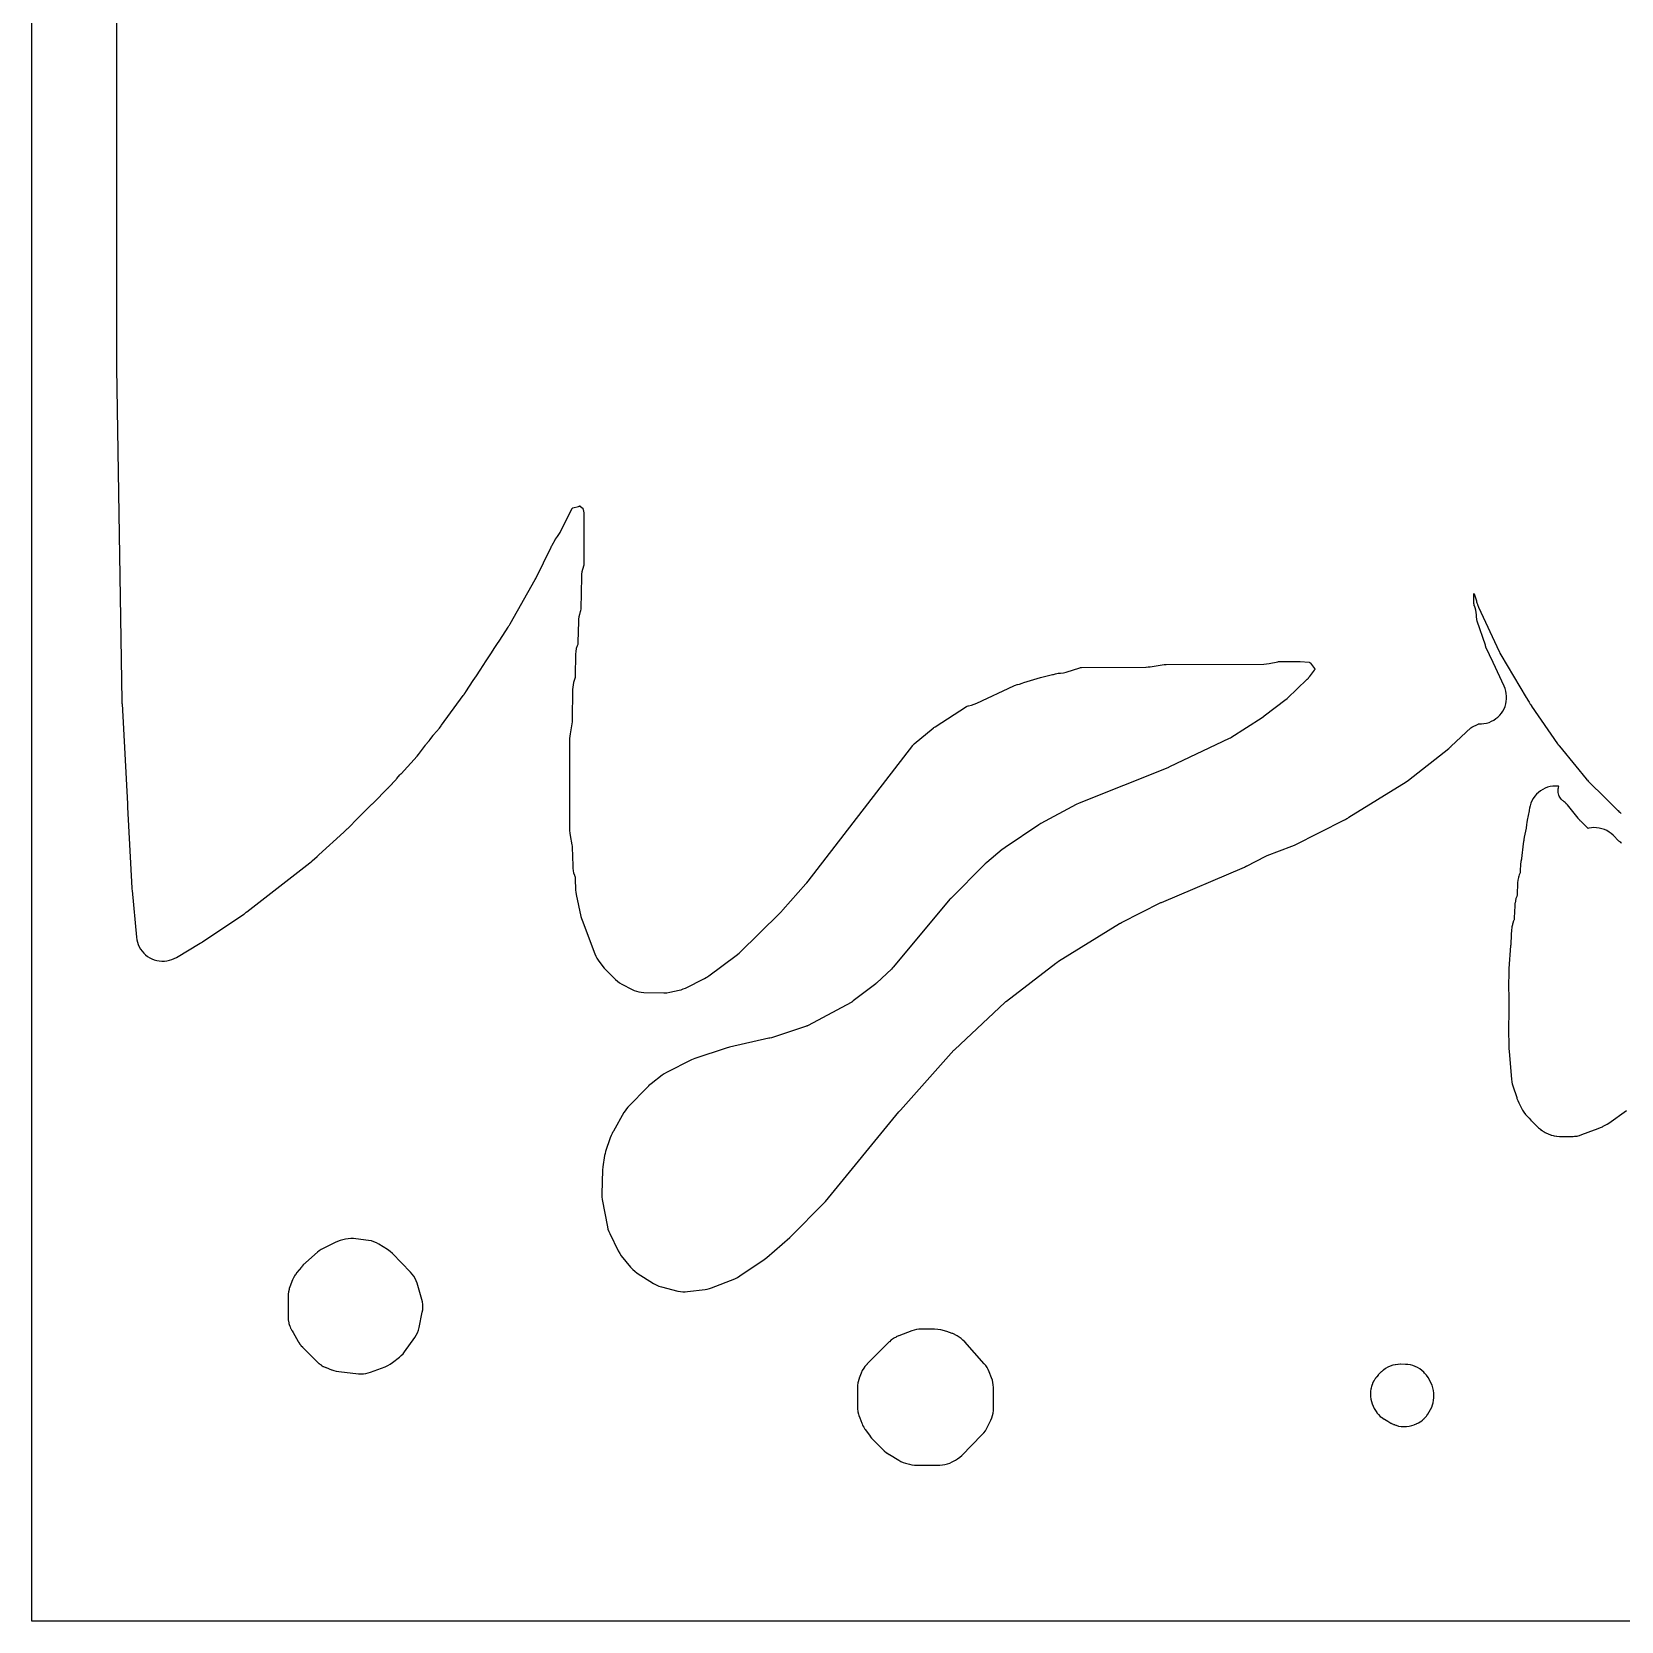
# Model space of a CAD drawing. Header units: millimetres. Extents: x 0 to 300, y 0 to 300.
# Drawn here: x 0 to 150, y 0 to 150 of the extents above; entities that cross this region are included whole.
import ezdxf

# ---------------------------------------------------------------- set-up
doc = ezdxf.new("R2010")
doc.units = ezdxf.units.MM
doc.layers.add('CUT', color=7, linetype='CONTINUOUS')

msp = doc.modelspace()

# ---------------------------------------------------------------- linework, layer by layer
at = {"layer": 'CUT'}
for points in [[(299.96, 299.94), (299.96, 0.06), (299.96, 0.05), (299.96, 0.02), (299.96, 0.01), (299.95, 0), (299.94, 0), (299.91, 0), (299.9, 0), (0.06, 0), (0.05, 0), (0.02, 0), (0.01, 0), (0.01, 0.01), (0, 0.01), (0, 0.02), (0, 0.05), (0, 0.06), (0, 299.94)], [(8, 168.25), (8, 118.33), (8, 118.29), (8.5, 86.82), (8.51, 86.61), (8.52, 86.57), (9.03, 77.13), (9.03, 77.08), (9.03, 77.03), (9.03, 76.9), (9.03, 76.83), (9.45, 69.18), (9.45, 69.1), (9.46, 68.95), (9.87, 64.56), (9.9, 64.32), (9.96, 64.09), (10.04, 63.86), (10.14, 63.64), (10.26, 63.43), (10.4, 63.24), (10.56, 63.06), (10.73, 62.89), (10.92, 62.74), (11.13, 62.62), (11.34, 62.51), (11.56, 62.42), (11.79, 62.35), (12.03, 62.31), (12.27, 62.29), (12.51, 62.29), (12.75, 62.32), (12.98, 62.37), (13.21, 62.44), (13.43, 62.53), (13.65, 62.65), (15.9, 64), (16, 64.06), (16.1, 64.12), (20.02, 66.74), (20.03, 66.74), (20.21, 66.87), (20.24, 66.9), (20.26, 66.91), (20.3, 66.95), (26.25, 71.57), (26.4, 71.7), (26.47, 71.77), (26.92, 72.18), (26.95, 72.2), (26.98, 72.23), (27.09, 72.33), (29.45, 74.47), (29.54, 74.55), (29.57, 74.58), (29.73, 74.75), (29.75, 74.77), (29.81, 74.82), (29.88, 74.88), (30.75, 75.76), (31.99, 77), (32.02, 77.03), (32.09, 77.1), (32.14, 77.15), (33.66, 78.67), (33.68, 78.69), (33.7, 78.71), (33.79, 78.8), (33.79, 78.81), (33.85, 78.87), (33.91, 78.93), (33.92, 78.94), (33.98, 79.01), (34.03, 79.07), (34.05, 79.1), (34.06, 79.11), (34.07, 79.12), (34.08, 79.13), (34.22, 79.27), (34.23, 79.27), (34.28, 79.33), (34.31, 79.36), (34.38, 79.44), (34.43, 79.5), (34.45, 79.52), (34.74, 79.87), (34.82, 79.96), (34.83, 79.97), (34.84, 79.98), (36.35, 81.65), (36.48, 81.8), (37.14, 82.67), (37.14, 82.68), (37.15, 82.69), (37.19, 82.74), (37.43, 83.01), (37.46, 83.04), (37.51, 83.1), (37.59, 83.2), (37.85, 83.56), (37.89, 83.61), (37.91, 83.63), (37.92, 83.64), (38.46, 84.28), (38.63, 84.5), (38.66, 84.55), (40.72, 87.36), (40.78, 87.44), (40.79, 87.45), (40.81, 87.48), (40.83, 87.5), (40.84, 87.52), (40.84, 87.53), (40.93, 87.65), (40.94, 87.66), (40.94, 87.67), (40.97, 87.72), (41.66, 88.77), (41.95, 89.21), (42.31, 89.76), (42.88, 90.64), (43.37, 91.38), (43.63, 91.79), (43.88, 92.17), (44.15, 92.58), (44.96, 93.82), (44.99, 93.86), (45.03, 93.93), (45.08, 94), (45.1, 94.05), (45.15, 94.13), (47.5, 98.3), (47.56, 98.42), (49.01, 101.36), (49.05, 101.45), (49.07, 101.48), (49.08, 101.5), (49.1, 101.54), (49.38, 102.06), (49.39, 102.08), (49.39, 102.09), (49.41, 102.11), (49.61, 102.37), (49.74, 102.56), (49.86, 102.76), (50.99, 105.04), (51, 105.04), (51, 105.05), (51.01, 105.05), (51.04, 105.06), (51.58, 105.21), (51.66, 105.24), (51.67, 105.24), (51.69, 105.25), (51.7, 105.25), (51.71, 105.26), (51.72, 105.26), (51.76, 105.22), (51.95, 105.07), (51.96, 105.07), (51.97, 105.06), (51.98, 105.05), (51.99, 105.04), (51.99, 105.03), (52, 105.01), (52.01, 104.98), (52.03, 104.91), (52.09, 104.61), (52.1, 104.56), (52.1, 104.49), (52.1, 99.8), (52.1, 99.75), (52.09, 99.71), (52.08, 99.66), (51.97, 99.26), (51.91, 99.04), (51.88, 98.8), (51.87, 98.57), (51.87, 98.56), (51.82, 95.55), (51.82, 95.51), (51.79, 95.4), (51.79, 95.38), (51.78, 95.36), (51.77, 95.34), (51.77, 95.33), (51.76, 95.3), (51.76, 95.29), (51.68, 95.02), (51.63, 94.8), (51.59, 94.58), (51.58, 94.36), (51.54, 92.41), (51.53, 92.27), (51.53, 92.26), (51.52, 92.23), (51.51, 92.19), (51.45, 92.04), (51.38, 91.79), (51.33, 91.52), (51.31, 91.26), (51.27, 89.19), (51.27, 89.1), (51.27, 89.09), (51.26, 89.05), (51.12, 88.58), (51.07, 88.37), (51.04, 88.15), (51.03, 87.93), (50.99, 85.03), (50.99, 84.98), (50.99, 84.95), (50.99, 84.93), (50.99, 84.92), (50.98, 84.88), (50.79, 83.74), (50.76, 83.53), (50.75, 83.32), (50.75, 74.62), (50.76, 74.38), (50.8, 74.14), (50.97, 73.28), (50.97, 73.27), (50.99, 73.14), (51, 73.12), (51, 73.1), (51, 73.04), (51.04, 71.29), (51.04, 71.28), (51.04, 71.24), (51.05, 71.06), (51.08, 70.83), (51.13, 70.62), (51.2, 70.4), (51.21, 70.39), (51.23, 70.32), (51.24, 70.3), (51.25, 70.27), (51.26, 70.25), (51.26, 70.23), (51.26, 70.22), (51.26, 70.21), (51.26, 70.15), (51.26, 70.1), (51.31, 69), (51.33, 68.79), (51.37, 68.58), (51.82, 66.52), (51.86, 66.33), (51.92, 66.16), (53.14, 62.97), (53.23, 62.77), (53.33, 62.58), (53.45, 62.4), (53.88, 61.8), (54, 61.64), (54.14, 61.49), (55.07, 60.56), (55.26, 60.39), (55.47, 60.24), (55.69, 60.11), (56.64, 59.62), (56.85, 59.52), (57.07, 59.45), (57.29, 59.39), (57.51, 59.36), (57.74, 59.34), (59.63, 59.3), (59.92, 59.31), (60.21, 59.36), (61.08, 59.55), (61.28, 59.6), (61.48, 59.67), (61.67, 59.75), (63.47, 60.65), (63.64, 60.75), (63.69, 60.78), (63.89, 60.91), (66.48, 62.83), (66.74, 63.06), (70.61, 66.86), (70.74, 66.99), (70.76, 67.02), (70.8, 67.06), (70.86, 67.14), (73.04, 69.58), (73.05, 69.59), (73.14, 69.69), (73.26, 69.84), (83.13, 82.66), (83.18, 82.72), (83.19, 82.73), (83.2, 82.74), (83.21, 82.75), (83.22, 82.76), (83.26, 82.79), (85.05, 84.28), (85.11, 84.32), (85.12, 84.33), (85.13, 84.34), (85.25, 84.42), (88.21, 86.32), (88.23, 86.34), (88.25, 86.35), (88.26, 86.35), (88.37, 86.39), (88.39, 86.4), (88.66, 86.45), (88.92, 86.53), (89.17, 86.63), (92.66, 88.28), (92.7, 88.29), (92.71, 88.3), (92.82, 88.34), (92.97, 88.39), (93.01, 88.4), (93.02, 88.4), (93.21, 88.44), (93.44, 88.52), (93.61, 88.58), (95.18, 89.06), (95.69, 89.19), (95.82, 89.22), (96.31, 89.34), (96.4, 89.36), (96.49, 89.38), (96.61, 89.41), (96.84, 89.47), (96.86, 89.47), (96.87, 89.47), (97.06, 89.48), (97.34, 89.51), (97.62, 89.58), (98.9, 89.97), (98.96, 89.99), (98.97, 89.99), (98.98, 89.99), (99, 89.99), (99.06, 89.99), (105.13, 90.05), (105.14, 90.05), (105.33, 90.06), (105.52, 90.08), (106.84, 90.28), (106.9, 90.29), (106.91, 90.29), (106.96, 90.29), (106.97, 90.29), (107.03, 90.29), (116.26, 90.33), (116.51, 90.34), (116.76, 90.38), (117.57, 90.55), (117.59, 90.55), (117.63, 90.56), (117.66, 90.56), (119.53, 90.58), (119.57, 90.58), (119.69, 90.57), (120.52, 90.5), (120.54, 90.5), (120.56, 90.49), (120.59, 90.48), (120.6, 90.47), (120.62, 90.46), (120.62, 90.45), (120.65, 90.41), (121.03, 89.92), (121.06, 89.89), (121.07, 89.88), (121.07, 89.87), (121.07, 89.86), (121.08, 89.85), (121.07, 89.84), (121.07, 89.83), (121.06, 89.82), (121.02, 89.76), (120.54, 89.12), (120.49, 89.05), (120.45, 89), (120.44, 88.98), (120.43, 88.97), (120.42, 88.96), (120.4, 88.93), (120.38, 88.91), (120.35, 88.88), (120.33, 88.86), (118.5, 87.1), (118.44, 87.04), (118.42, 87.03), (118.38, 86.99), (116.3, 85.42), (116.16, 85.31), (116.15, 85.3), (116.09, 85.26), (113.15, 83.38), (113.11, 83.35), (112.99, 83.3), (107.35, 80.62), (107.3, 80.6), (107.27, 80.58), (107.19, 80.54), (98.82, 77.2), (98.56, 77.08), (95.23, 75.28), (95.03, 75.16), (91.86, 73.03), (91.83, 73.01), (91.81, 73), (91.57, 72.82), (90.13, 71.61), (89.97, 71.47), (89.94, 71.44), (89.9, 71.4), (86.72, 68.21), (86.7, 68.19), (86.64, 68.14), (86.49, 67.97), (81.27, 61.73), (81.24, 61.7), (81.22, 61.67), (81.11, 61.55), (79.75, 60.26), (79.67, 60.2), (79.66, 60.19), (79.65, 60.18), (79.63, 60.16), (77.52, 58.54), (77.41, 58.46), (77.38, 58.43), (77.36, 58.42), (77.34, 58.4), (77.33, 58.4), (77.31, 58.39), (73.25, 56.22), (73.21, 56.2), (73.18, 56.19), (73.16, 56.18), (73.13, 56.17), (73.07, 56.15), (73.02, 56.13), (69.88, 55.08), (69.79, 55.06), (69.63, 55.03), (69.54, 55.01), (65.85, 54.18), (65.83, 54.17), (65.52, 54.09), (62.57, 53.1), (62.25, 52.97), (59.89, 51.79), (59.68, 51.67), (59.48, 51.53), (58.43, 50.72), (58.19, 50.51), (58.18, 50.5), (58.15, 50.47), (56.25, 48.51), (56.11, 48.35), (55.99, 48.18), (55.88, 48.01), (54.89, 46.26), (54.87, 46.23), (54.85, 46.2), (54.8, 46.11), (54.75, 46.04), (54.66, 45.83), (54.58, 45.63), (54.15, 44.33), (54.09, 44.13), (54.05, 43.94), (53.88, 42.88), (53.85, 42.56), (53.78, 40.34), (53.79, 40.06), (53.82, 39.79), (54.31, 37.22), (54.37, 37), (54.44, 36.79), (54.53, 36.58), (55.34, 34.95), (55.48, 34.71), (55.63, 34.49), (56.51, 33.4), (56.7, 33.2), (56.9, 33.02), (57.12, 32.86), (58.68, 31.87), (58.91, 31.74), (59.16, 31.63), (59.41, 31.55), (60.97, 31.16), (61.2, 31.12), (61.42, 31.09), (61.65, 31.09), (61.88, 31.11), (63.53, 31.31), (63.74, 31.34), (63.95, 31.39), (64.15, 31.46), (66.33, 32.32), (66.58, 32.44), (66.81, 32.58), (69.11, 34.14), (69.35, 34.32), (71.52, 36.21), (71.57, 36.25), (71.73, 36.39), (74.65, 39.35), (74.68, 39.39), (74.71, 39.42), (74.72, 39.43), (74.82, 39.55), (74.88, 39.61), (81.83, 48.08), (81.86, 48.12), (81.88, 48.14), (81.9, 48.16), (81.97, 48.24), (87.02, 53.89), (87.06, 53.93), (87.09, 53.96), (91.82, 58.39), (91.83, 58.39), (91.92, 58.47), (91.95, 58.49), (91.97, 58.51), (96.63, 62.09), (96.66, 62.11), (96.72, 62.15), (96.89, 62.28), (102.63, 65.84), (102.71, 65.89), (102.72, 65.89), (102.82, 65.94), (106.55, 67.82), (106.57, 67.83), (106.59, 67.84), (114.42, 71.17), (114.63, 71.28), (114.63, 71.27), (116.45, 72.21), (116.46, 72.21), (116.57, 72.26), (118.9, 73.13), (119.14, 73.24), (123.87, 75.62), (123.91, 75.63), (123.95, 75.66), (123.99, 75.68), (124.1, 75.74), (124.17, 75.79), (124.19, 75.8), (124.29, 75.87), (129.69, 79.22), (129.92, 79.38), (133.7, 82.37), (133.88, 82.52), (133.92, 82.56), (133.94, 82.58), (135.78, 84.3), (135.8, 84.32), (135.87, 84.36), (136.49, 84.67), (136.51, 84.68), (136.53, 84.69), (136.55, 84.69), (136.79, 84.69), (137.03, 84.72), (137.27, 84.76), (137.51, 84.83), (137.73, 84.93), (137.95, 85.04), (138.15, 85.18), (138.34, 85.33), (138.52, 85.51), (138.67, 85.69), (138.81, 85.9), (138.93, 86.11), (139.02, 86.34), (139.09, 86.57), (139.14, 86.81), (139.17, 87.05), (139.17, 87.3), (139.14, 87.54), (139.1, 87.78), (139.03, 88.02), (138.94, 88.24), (137.9, 90.47), (137.22, 91.94), (137.2, 91.99), (137.18, 92.02), (137.16, 92.1), (136.4, 94.37), (136.4, 94.39), (136.35, 94.54), (136.35, 94.55), (136.35, 94.57), (136.35, 94.63), (136.34, 94.68), (136.33, 94.97), (136.3, 95.19), (136.26, 95.41), (136.2, 95.63), (136.13, 95.81), (136.11, 95.84), (136.11, 95.87), (136.1, 95.88), (136.09, 95.94), (136.08, 96.04), (136.08, 96.09), (136.07, 96.2), (136.07, 96.97), (136.07, 96.99), (136.08, 96.97), (136.09, 96.96), (136.19, 96.66), (136.25, 96.48), (136.31, 96.3), (136.32, 96.26), (136.34, 96.19), (136.37, 96.1), (136.39, 96.05), (136.41, 95.98), (136.42, 95.97), (136.42, 95.96), (136.42, 95.95), (136.52, 95.69), (138.46, 91.53), (138.49, 91.48), (138.49, 91.47), (138.49, 91.46), (138.52, 91.4), (138.54, 91.36), (138.63, 91.2), (141.02, 87.17), (141.1, 87.04), (141.11, 87.02), (141.12, 87.01), (141.22, 86.83), (141.28, 86.74), (141.33, 86.66), (141.4, 86.54), (141.41, 86.52), (141.5, 86.38), (141.51, 86.37), (143.98, 82.81), (143.99, 82.79), (144.04, 82.72), (144.05, 82.71), (144.08, 82.68), (144.12, 82.63), (144.13, 82.61), (144.16, 82.57), (145.69, 80.7), (145.7, 80.69), (146.68, 79.49), (146.75, 79.41), (146.77, 79.39), (146.8, 79.36), (146.85, 79.29), (146.86, 79.29), (148.49, 77.68), (149.26, 76.92), (149.54, 76.64), (149.66, 76.52), (149.68, 76.5), (149.76, 76.43), (149.85, 76.35), (149.87, 76.33), (149.88, 76.33), (149.89, 76.32), (149.96, 76.27), (149.99, 76.25)], [(150.03, 73.42), (149.95, 73.47), (149.93, 73.49), (149.84, 73.56), (149.82, 73.58), (149.76, 73.63), (149.21, 74.17), (149.03, 74.34), (148.83, 74.48), (148.61, 74.61), (148.39, 74.71), (148.15, 74.79), (147.91, 74.85), (147.66, 74.88), (147.41, 74.89), (147.17, 74.87), (146.92, 74.83), (146.86, 74.81), (146.18, 75.49), (146.12, 75.55), (146.07, 75.6), (145.99, 75.69), (145.93, 75.77), (145.91, 75.79), (144.91, 77.03), (144.89, 77.05), (144.85, 77.1), (144.84, 77.11), (144.83, 77.12), (144.83, 77.13), (144.81, 77.15), (144.8, 77.16), (144.78, 77.18), (144.77, 77.18), (144.75, 77.21), (144.74, 77.21), (144.73, 77.22), (144.73, 77.23), (144.72, 77.23), (144.71, 77.25), (144.7, 77.26), (144.69, 77.26), (144.66, 77.29), (144.63, 77.31), (144.62, 77.32), (144.6, 77.34), (144.54, 77.38), (144.52, 77.39), (144.5, 77.41), (144.43, 77.46), (144.41, 77.48), (144.33, 77.57), (144.25, 77.66), (144.19, 77.76), (144.13, 77.86), (144.09, 77.97), (144.06, 78.08), (144.03, 78.2), (144.02, 78.31), (144.02, 78.43), (144.03, 78.55), (144.06, 78.66), (144.09, 78.77), (144.1, 78.79), (144.09, 78.79), (144.06, 78.79), (144.06, 78.8), (144.02, 78.81), (143.77, 78.82), (143.52, 78.8), (143.27, 78.76), (143.03, 78.7), (142.8, 78.61), (142.58, 78.5), (142.36, 78.37), (142.17, 78.21), (141.99, 78.04), (141.82, 77.85), (141.68, 77.65), (141.56, 77.43), (141.46, 77.2), (141.38, 76.96), (141.33, 76.72), (141.31, 76.55), (141.31, 76.54), (141.31, 76.52), (141.3, 76.47), (141.1, 75.6), (141.06, 75.39), (141.04, 75.18), (141.02, 74.85), (140.83, 73.99), (140.79, 73.76), (140.78, 73.68), (140.76, 73.59), (140.72, 73.35), (140.58, 71.98), (140.58, 71.96), (140.57, 71.95), (140.57, 71.94), (140.57, 71.93), (140.51, 71.7), (140.48, 71.42), (140.45, 70.85), (140.45, 70.75), (140.45, 70.72), (140.45, 70.7), (140.43, 70.63), (140.41, 70.58), (140.38, 70.5), (140.36, 70.45), (140.32, 70.32), (140.29, 70.23), (140.28, 70.21), (140.28, 70.19), (140.23, 69.95), (140.22, 69.92), (140.2, 69.69), (140.2, 69.66), (140.2, 69.65), (140.16, 68.59), (140.16, 68.56), (140.16, 68.5), (140.14, 68.43), (140.14, 68.42), (140.13, 68.39), (140.08, 68.28), (140.05, 68.19), (140.05, 68.18), (140.04, 68.16), (140.04, 68.14), (140.03, 68.11), (140.01, 68.04), (140, 68.01), (139.99, 67.96), (139.96, 67.81), (139.96, 67.79), (139.95, 67.73), (139.93, 67.5), (139.89, 66.37), (139.89, 66.34), (139.89, 66.29), (139.89, 66.28), (139.88, 66.25), (139.88, 66.24), (139.87, 66.2), (139.84, 66.13), (139.84, 66.12), (139.83, 66.11), (139.79, 66.01), (139.78, 65.97), (139.72, 65.78), (139.71, 65.75), (139.71, 65.74), (139.71, 65.72), (139.69, 65.63), (139.68, 65.58), (139.67, 65.55), (139.66, 65.53), (139.66, 65.51), (139.66, 65.47), (139.65, 65.39), (139.63, 65.27), (139.6, 64.75), (139.59, 64.49), (139.57, 64.14), (139.55, 63.84), (139.54, 63.75), (139.39, 61.61), (139.38, 61.44), (139.38, 61.36), (139.38, 60.88), (139.38, 60.85), (139.38, 60.82), (139.37, 60.7), (139.36, 60.49), (139.37, 58.31), (139.36, 55.15), (139.37, 54.97), (139.39, 54.84), (139.39, 54.81), (139.39, 54.77), (139.39, 54.73), (139.39, 54.68), (139.39, 54.05), (139.39, 54.02), (139.4, 53.81), (139.63, 51.13), (139.66, 50.94), (139.66, 50.92), (139.66, 50.91), (139.66, 50.9), (139.67, 50.84), (139.68, 50.79), (139.7, 50.71), (139.75, 50.51), (140.12, 49.41), (140.13, 49.36), (140.14, 49.32), (140.21, 49.13), (140.32, 48.91), (140.68, 48.24), (140.8, 48.03), (140.95, 47.83), (141.11, 47.65), (141.25, 47.51), (141.28, 47.47), (141.45, 47.27), (141.46, 47.26), (141.5, 47.22), (142.19, 46.56), (142.35, 46.43), (142.38, 46.4), (142.53, 46.3), (142.58, 46.26), (142.72, 46.18), (142.8, 46.13), (142.92, 46.07), (143.02, 46.02), (143.14, 45.97), (143.23, 45.93), (143.38, 45.88), (143.44, 45.86), (143.56, 45.83), (143.64, 45.81), (143.65, 45.81), (143.87, 45.77), (143.9, 45.76), (144.17, 45.75), (144.67, 45.75), (145.24, 45.74), (145.35, 45.75), (145.46, 45.75), (145.56, 45.76), (145.57, 45.76), (145.58, 45.76), (145.59, 45.76), (145.69, 45.77), (145.72, 45.78), (145.73, 45.78), (145.74, 45.78), (145.82, 45.79), (145.91, 45.82), (146.04, 45.85), (146.26, 45.92), (146.85, 46.15), (147.82, 46.5), (148.02, 46.58), (148.21, 46.67), (148.27, 46.71), (148.28, 46.71), (148.46, 46.8), (148.65, 46.9), (148.82, 47.01), (150.47, 48.2)]]:
    msp.add_lwpolyline(points, dxfattribs=at)
for points in [[(25.25, 26.22), (25.26, 26.21), (25.27, 26.19), (25.29, 26.16), (25.35, 26.08), (25.38, 26.04), (25.39, 26.03), (25.42, 25.99), (25.53, 25.88), (25.54, 25.87), (25.57, 25.83), (26.91, 24.5), (26.92, 24.49), (27.1, 24.33), (27.11, 24.32), (27.18, 24.27), (27.3, 24.18), (27.32, 24.17), (27.51, 24.05), (27.54, 24.04), (27.74, 23.95), (27.77, 23.94), (28.29, 23.73), (28.3, 23.73), (28.51, 23.65), (28.73, 23.6), (28.96, 23.56), (30.84, 23.36), (31.07, 23.35), (31.29, 23.36), (31.52, 23.39), (31.75, 23.44), (31.97, 23.51), (33.35, 24.02), (33.59, 24.12), (33.81, 24.25), (34.03, 24.4), (34.69, 24.92), (34.86, 25.07), (35.03, 25.24), (35.17, 25.42), (36.14, 26.77), (36.28, 26.99), (36.4, 27.23), (36.49, 27.48), (36.56, 27.73), (36.85, 29.16), (36.89, 29.4), (36.9, 29.64), (36.89, 29.89), (36.86, 30.13), (36.8, 30.36), (36.35, 31.9), (36.27, 32.13), (36.17, 32.35), (36.05, 32.56), (35.9, 32.76), (35.74, 32.94), (34.04, 34.69), (33.82, 34.9), (33.57, 35.07), (32.75, 35.58), (32.52, 35.71), (32.29, 35.81), (32.04, 35.89), (31.78, 35.93), (30.59, 36.1), (30.35, 36.13), (30.1, 36.13), (29.85, 36.1), (29.61, 36.05), (29.11, 35.92), (28.86, 35.84), (28.62, 35.74), (27.48, 35.17), (27.3, 35.07), (27.13, 34.95), (26.96, 34.82), (25.85, 33.86), (25.72, 33.74), (25.67, 33.69), (25.62, 33.63), (25.61, 33.62), (25.52, 33.52), (25.47, 33.46), (25.44, 33.42), (25.02, 32.9), (24.87, 32.7), (24.86, 32.68), (24.8, 32.58), (24.74, 32.48), (24.72, 32.45), (24.71, 32.43), (24.7, 32.41), (24.61, 32.21), (24.36, 31.56), (24.35, 31.55), (24.3, 31.4), (24.28, 31.33), (24.28, 31.32), (24.22, 31.1), (24.22, 31.09), (24.22, 31.08), (24.19, 30.86), (24.19, 30.85), (24.19, 30.84), (24.18, 30.62), (24.18, 30.6), (24.18, 30.59), (24.18, 30.58), (24.19, 28.69), (24.2, 28.43), (24.25, 28.17), (24.27, 28.11), (24.32, 27.92), (24.33, 27.91), (24.34, 27.87), (24.34, 27.86), (24.37, 27.78), (24.41, 27.67), (24.44, 27.62), (24.53, 27.44), (24.56, 27.39), (24.65, 27.24), (25.13, 26.4), (25.17, 26.34)], [(78.5, 18.31), (78.53, 18.25), (78.62, 18.13), (78.65, 18.08), (78.85, 17.8), (79.11, 17.45), (79.11, 17.44), (79.24, 17.29), (79.24, 17.28), (79.38, 17.12), (79.39, 17.11), (79.41, 17.09), (80.43, 16.09), (80.65, 15.9), (80.68, 15.88), (80.89, 15.74), (80.92, 15.72), (81.8, 15.19), (82, 15.08), (82.21, 14.99), (82.43, 14.92), (82.83, 14.81), (83.05, 14.76), (83.28, 14.73), (83.51, 14.72), (85.69, 14.74), (85.93, 14.75), (86.17, 14.79), (86.4, 14.85), (86.63, 14.93), (86.85, 15.03), (87.15, 15.19), (87.36, 15.32), (87.57, 15.48), (87.75, 15.65), (89.65, 17.58), (89.83, 17.77), (89.98, 17.98), (90.11, 18.21), (90.49, 18.97), (90.58, 19.19), (90.66, 19.41), (90.71, 19.64), (90.74, 19.87), (90.75, 20.1), (90.74, 22.07), (90.73, 22.3), (90.7, 22.52), (90.64, 22.74), (90.57, 22.96), (90.35, 23.53), (90.26, 23.74), (90.15, 23.93), (90.03, 24.12), (89.88, 24.3), (88.03, 26.37), (87.87, 26.53), (87.7, 26.68), (87.51, 26.81), (87.31, 26.93), (86.9, 27.14), (86.88, 27.15), (86.86, 27.16), (86.61, 27.26), (86.35, 27.35), (85.79, 27.49), (85.49, 27.54), (85.18, 27.56), (83.92, 27.56), (83.7, 27.55), (83.48, 27.52), (83.47, 27.52), (83.26, 27.47), (83.25, 27.47), (83.04, 27.4), (81.81, 26.94), (81.79, 26.93), (81.57, 26.83), (81.56, 26.83), (81.55, 26.82), (81.34, 26.7), (81.32, 26.69), (81.12, 26.55), (81.1, 26.54), (80.92, 26.37), (80.9, 26.36), (78.83, 24.29), (78.82, 24.27), (78.68, 24.11), (78.66, 24.09), (78.65, 24.08), (78.61, 24.03), (78.5, 23.88), (78.5, 23.87), (78.37, 23.65), (78.26, 23.41), (78.08, 22.95), (78.07, 22.91), (78.01, 22.73), (78, 22.68), (77.95, 22.5), (77.92, 22.26), (77.92, 22.22), (77.91, 22.03), (77.91, 21.99), (77.91, 21.98), (77.91, 21.95), (77.92, 20.21), (77.93, 19.99), (77.95, 19.85), (77.96, 19.77), (77.98, 19.67), (77.99, 19.63), (78.01, 19.55), (78.04, 19.41), (78.12, 19.19), (78.32, 18.7), (78.34, 18.64), (78.4, 18.5), (78.42, 18.45), (78.43, 18.43)], [(127.5, 19.15), (127.62, 19.07), (127.63, 19.07), (127.64, 19.07), (127.64, 19.06), (127.65, 19.06), (127.95, 18.88), (128.25, 18.7), (128.26, 18.7), (128.3, 18.68), (128.31, 18.67), (128.33, 18.66), (128.37, 18.64), (128.48, 18.59), (128.49, 18.58), (128.52, 18.57), (128.54, 18.57), (128.59, 18.55), (128.63, 18.53), (128.72, 18.49), (128.73, 18.49), (128.96, 18.42), (128.97, 18.42), (129.21, 18.38), (129.22, 18.38), (129.47, 18.36), (129.72, 18.37), (129.73, 18.37), (129.98, 18.4), (130.22, 18.46), (130.23, 18.46), (130.43, 18.54), (130.47, 18.55), (130.65, 18.63), (130.7, 18.65), (130.79, 18.7), (130.85, 18.73), (131.01, 18.83), (131.06, 18.86), (131.22, 18.98), (131.25, 19), (131.28, 19.03), (131.3, 19.05), (131.32, 19.07), (131.34, 19.09), (131.36, 19.11), (131.41, 19.14), (131.43, 19.17), (131.56, 19.31), (131.58, 19.33), (131.6, 19.35), (131.65, 19.41), (131.74, 19.53), (131.74, 19.54), (131.87, 19.75), (132, 19.99), (132.1, 20.19), (132.18, 20.41), (132.24, 20.62), (132.28, 20.85), (132.3, 21.07), (132.3, 21.3), (132.29, 21.51), (132.26, 21.77), (132.21, 22.02), (132.13, 22.27), (132.03, 22.51), (131.9, 22.77), (131.76, 23), (131.61, 23.22), (131.43, 23.42), (131.34, 23.51), (131.16, 23.67), (130.97, 23.81), (130.77, 23.94), (130.55, 24.04), (130.33, 24.12), (130.1, 24.18), (129.86, 24.22), (129.63, 24.24), (129.62, 24.24), (129.18, 24.25), (129.17, 24.25), (129.16, 24.25), (128.92, 24.24), (128.91, 24.24), (128.67, 24.21), (128.66, 24.21), (128.43, 24.15), (128.42, 24.15), (128.19, 24.07), (128.18, 24.07), (127.96, 23.96), (127.95, 23.96), (127.74, 23.84), (127.73, 23.84), (127.54, 23.69), (127.53, 23.69), (127.35, 23.52), (127.34, 23.52), (127.06, 23.24), (127.05, 23.23), (127.04, 23.21), (126.91, 23.07), (126.9, 23.06), (126.89, 23.05), (126.88, 23.04), (126.88, 23.03), (126.84, 22.98), (126.82, 22.96), (126.8, 22.93), (126.79, 22.91), (126.76, 22.87), (126.74, 22.85), (126.73, 22.83), (126.63, 22.66), (126.61, 22.64), (126.51, 22.42), (126.5, 22.4), (126.45, 22.25), (126.44, 22.22), (126.43, 22.18), (126.42, 22.17), (126.38, 21.99), (126.37, 21.95), (126.36, 21.93), (126.32, 21.69), (126.31, 21.45), (126.32, 21.2), (126.36, 20.96), (126.42, 20.72), (126.48, 20.52), (126.56, 20.3), (126.66, 20.08), (126.67, 20.07), (126.78, 19.87), (126.92, 19.69), (126.92, 19.68), (127.08, 19.51), (127.08, 19.5), (127.25, 19.33), (127.4, 19.22), (127.43, 19.2), (127.44, 19.19), (127.46, 19.18), (127.48, 19.17), (127.49, 19.16)]]:
    msp.add_lwpolyline(points, close=True, dxfattribs=at)

doc.saveas('drawing.dxf')
